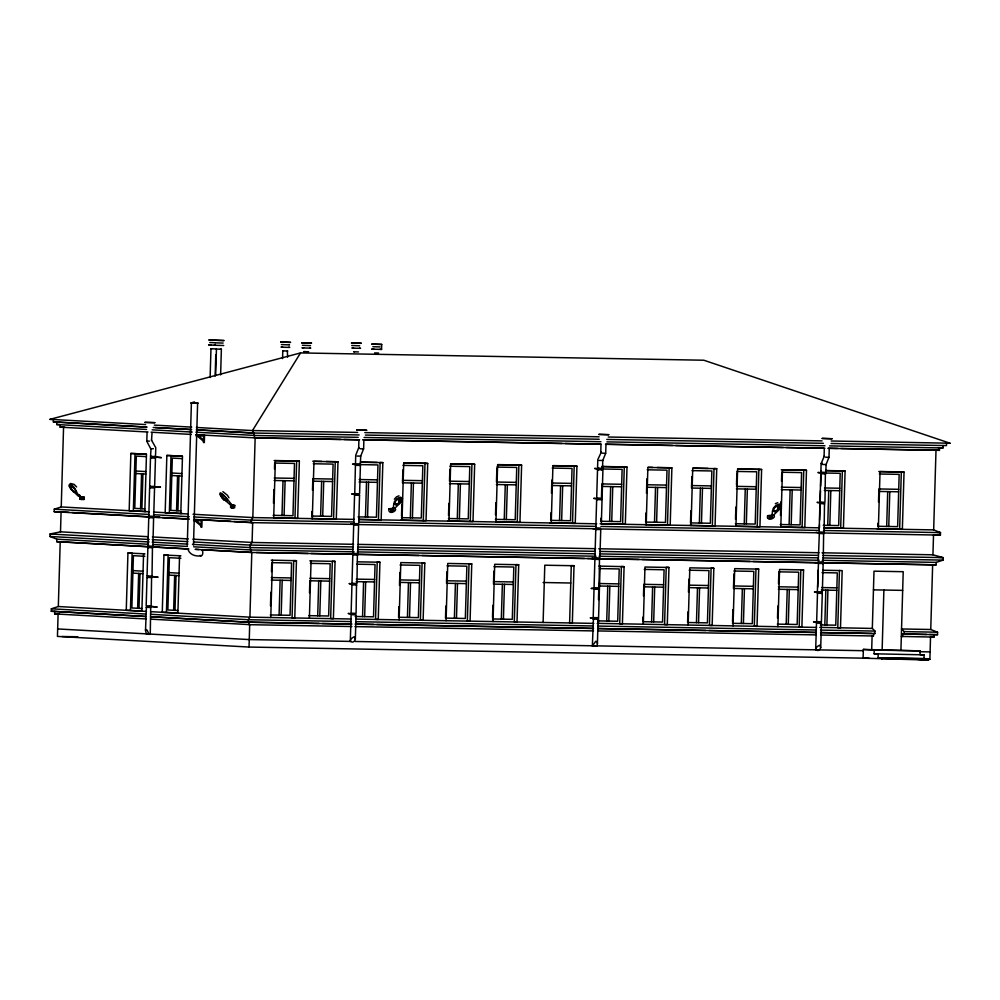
<?xml version="1.0" encoding="UTF-8"?>
<svg xmlns="http://www.w3.org/2000/svg" width="1000" height="1000" viewBox="0 0 1000 1000"><rect width="100%" height="100%" fill="white"/><g stroke="black" fill="none" stroke-linecap="round" stroke-linejoin="round"><path stroke-width="1.5" d="M148.55 544.275L56.837 539.188L50.025 536.475L50.1 533.987L60.5 531.838L147.738 536.675M147.1 427.137L53.375 421.938L53.45 419.45M145.912 616.538L51.288 611.287L51.35 608.8L58.325 606.525L146.475 611.425M148.825 516.938L54.2 511.688L54.275 509.2L61.238 506.938L149.162 511.812M146.55 429.45L56.75 424.538L56.812 422.05L146.1 427.013M146.363 618.975L54.65 613.888L54.725 611.4M148.475 546.775L56.762 541.675L56.837 539.188M148.012 432.025L60.113 427.15L60.188 424.65M58.1 614L57.45 636.413L249.037 647.05L869.225 658.275M58.325 606.525L60.213 541.788L149 546.725M60.5 531.838L61.087 511.912L68.875 512.35M61.238 506.938L63.562 427.262M83.912 499.462L79.75 499.237L79.825 496.75L83.975 496.975L83.8 499.462L83.975 496.975M81.562 499.338C82.762 494.875 79.287 498.013 81.388 499.312M81.737 496.85C82.837 501.375 79.662 498.088 81.8 496.925M82.075 499.363L82.15 496.875C79.513 495.737 79.262 500.2 82 499.375L82.487 496.887L82.413 499.387L80.712 499.275L80.8 497M130.438 610.375L132.113 553.112L127.938 553.038L126.263 610.3L141.8 611.013M146.387 454.15L130.85 453.438L129.175 510.7L146.125 511.488M133.35 510.788L135.025 453.512M137.637 608.288L138.663 573.425M140.55 508.688L141.575 473.825M139 608.362L140.013 573.5M141.912 508.762L142.925 473.9M147.062 432.425L146.812 441.3L150.762 448.85L153.387 448.688M141.888 611.175L143.562 553.9M144.8 511.575L146.475 454.3L130.85 453.438M150.7 607.4L150.262 634.338L146.475 634.175L145.5 630.65L146.4 607.288M151.575 577.525L151.15 605.938L148.787 605.913L146.175 605.8L147 577.413L147.637 577.4M152.45 547.65L152.025 576.062L149.662 576.038L147.05 575.925L147.875 547.537L148.512 547.525M153.6 517.788L152.887 546.188L149.887 546.138L147.925 546.05L148.75 517.663L149.388 517.65M149.738 487.8L154.55 487.925L153.713 516.312L148.8 516.163L149.625 487.775L150.262 487.762M154.65 457.987L155.475 458.038L154.637 486.425L151.637 486.388L149.662 486.287L150.5 457.9L151.625 457.9M151.425 440.012L155.775 447.688L155.512 456.55L150.538 456.413L151.037 448.562M152.037 432.575L151.55 440.425M166.438 612.375L168.113 555.112L163.938 555.037L162.262 612.3L177.8 613.013M182.387 456.138L166.85 455.438L165.175 512.7L182.138 513.488M169.35 512.775L171.025 455.513M173.65 610.288L174.662 575.425M176.562 510.688L177.575 475.825M175 610.363L176.025 575.5M177.925 510.763L178.938 475.9M177.887 613.162L179.562 555.9M180.8 513.575L182.475 456.3L166.85 455.438M187.25 545.15L191.4 403.05L192.812 403.05M193.475 544.975L197.613 403.225L195.475 403.212M210.125 377.488L210.963 348.762L211.6 348.75M215.15 376.112L215.763 354.95M215.65 374.762L216.45 349.05L221.375 349.2L220.625 374.9M232.8 507.738L232.862 505.238M234.8 505.35L234.625 507.837L230.575 507.612L230.65 505.125L234.7 505.35M359.162 434.95L253.113 433.025L253.188 430.538M351.3 624.087L248.3 622.225L248.375 619.725L249.913 617.163L251.8 552.425L201.962 549.663M354.038 524.388L251.225 522.625L251.287 520.138L252.825 517.575L255.15 437.887L195.825 434.675M151.1 616.75L249.037 622.188L248.962 624.675L351.863 626.538M354.062 554.325L251.075 552.463L249.838 545.075L252.087 542.463L252.675 522.55L233.988 521.512M249.037 647.05L249.688 624.637L150.838 619.15M270.487 605.85L270.887 592.212M271.488 571.613L271.75 562.65L291.575 563.013L290.05 615.3L270.225 614.938M273.488 503.225L273.888 489.575M274.488 469.038L274.662 463.062L294.488 463.413L292.962 515.7L273.137 515.35M270.775 617.537L272.45 560.275M273.688 517.95L275.363 460.675L299.363 461.112L297.688 518.387L273.975 517.85M282.562 358.575L282.787 350.875L283.425 350.863M279.088 615.1L280.113 580.237M282 515.5L283.025 480.65M287.587 357.175L287.362 350.988M281.175 615.138L282.2 580.275M284.088 515.538L285.113 480.688M294.975 518.225L296.65 460.962L274.15 460.55M296.45 560.712L294.775 617.975L292.062 617.825L293.738 560.562L296.45 560.712L271.238 560.15M309.488 592.9L309.85 580.775L329.675 581.138M311.875 511.5L311.737 516.038L331.562 516.4L333.1 464.113L313.275 463.75M312.488 490.275L312.838 478.7L332.663 479.05M309.387 618.237L311.062 560.975M312.3 518.65L313.975 461.375L337.975 461.812L336.3 519.087L311.075 518.525M317.7 615.8L318.712 580.938M320.613 516.2L321.625 481.35M319.788 615.837L320.8 580.975M322.7 516.237L323.713 481.388M333.575 518.925L335.25 461.662L326.25 461.5M335.062 561.413L333.387 618.675L330.662 618.525L332.337 561.263L335.062 561.413L309.837 560.85M350.288 641.587L351.125 614.688L356.05 614.837L355.325 639.237C353.663 645.212 346.062 640.462 354.275 636.75L355.325 639.237M356.512 584.925L356.087 613.337L353.738 613.312L351.112 613.2L351.95 584.812L352.575 584.8M357.388 555.037L356.962 583.462L354.613 583.438L351.987 583.312L352.825 554.938L353.45 554.925M353.812 525.075L358.612 525.2L357.788 553.587L352.863 553.438L353.688 525.05L354.325 525.037M358.713 495.262L359.538 495.312L358.713 523.7L356.362 523.675L353.738 523.562L354.562 495.175L355.7 495.175M354.725 493.7L355.438 465.3L360.412 465.438L359.588 493.825L354.663 493.675L355.737 493.675M358.9 440.05L358.675 447.9L359.312 447.537M358.725 447.738L355.737 455.213L355.487 463.8L360.412 463.95L360.688 456.112L357.075 456.05M363.875 440.188L363.625 448.787L360.637 456.275M362.562 616.613L363.587 581.75M365.475 517.013L366.5 482.163M364.65 616.65L365.675 581.788M367.562 517.05L368.587 482.2M373.888 349.113L371.637 349.125L381.562 349.412L381.712 344.425L371.788 344.15L381.712 344.425M378.45 519.738L380.125 462.475L382.837 462.625L381.163 519.9L358.95 519.388M379.925 562.225L378.25 619.487L375.538 619.338L377.212 562.075L379.925 562.225L357.425 561.812M391.538 511.362L391.613 508.875L392.525 510.175L391.125 511.35L391.2 508.862L392.075 510.487L391.575 511.337L391.688 508.875M392.163 511.375C393.363 503.7 392.887 516.638 392.312 508.888M398.875 606.65L398.562 617.263L418.387 617.625L419.913 565.337L400.087 564.975M399.487 585.438L399.875 572.45M401.525 516.15L401.875 504.025M402.875 469.862L402.5 482.812L422.325 483.175M399.125 619.862L400.8 562.6L424.8 563.038L423.125 620.3L420.4 620.15L422.075 562.888L424.8 563.038M402.038 520.275L403.713 463L427.713 463.438L426.037 520.712L400.812 520.15M407.438 617.425L408.45 582.562M410.35 517.825L411.362 482.975M409.513 617.463L410.538 582.6M412.438 517.863L413.45 483.013M423.312 520.55L424.988 463.288L403.988 462.912M445.875 605.988L445.513 618.112L465.337 618.475L466.875 566.188L447.05 565.825M446.875 571.8L446.538 583.263L466.362 583.612M448.525 515.487L448.875 503.363M449.875 469.225L449.525 481.175L469.35 481.525M446.075 620.712L447.75 563.45L471.75 563.888L470.075 621.15L467.362 621L469.038 563.737L471.75 563.888M448.988 521.125L450.662 463.85L474.663 464.288L472.987 521.562L447.775 521M454.387 618.275L455.412 583.413M457.3 518.675L458.325 483.825M456.475 618.312L457.488 583.45M459.387 518.713L460.412 483.862M470.275 521.4L471.95 464.137L450.95 463.762M492.512 617.45L492.875 605.325M493.875 571.163L493.488 584.113L513.312 584.462M495.513 514.825L495.875 502.7M496.875 468.575L496.475 482.025L516.3 482.375M493.025 621.562L494.7 564.3L518.7 564.738L517.025 622L514.312 621.85L515.988 564.587L518.7 564.738M495.938 521.975L497.625 464.7L521.613 465.138L519.938 522.413L496.225 521.875M501.337 619.125L502.362 584.263M504.25 519.525L505.275 484.675M503.425 619.163L504.45 584.3M506.337 519.562L507.362 484.712M517.225 522.263L518.9 464.988L497.9 464.613M543.112 622.475L544.788 565.212L574.012 565.737L572.337 623L569.612 622.85L571.287 565.588L574.012 565.737M550.913 512.788L550.688 520.375L570.513 520.725L572.038 468.438L552.212 468.088M551.487 493.088L551.862 480.037M551.25 522.975L552.925 465.712L576.925 466.138L575.25 523.413L550.025 522.85M559.562 520.538L560.575 485.675M561.65 520.575L562.663 485.712M572.525 523.263L574.2 465.988L553.2 465.613M592.413 645.962L596.938 646.075L597.413 643.612L597.2 641.812L595.763 641.287L592.362 645.962L593.413 619.062M597.35 617.663L598.112 617.737L593.188 617.587L594.025 589.2L594.663 589.188M599.475 559.425L599.038 587.837L596.688 587.825L594.062 587.7L594.9 559.312L595.538 559.3M595.775 529.438L600.75 529.575L599.862 557.975L594.938 557.825L595.775 529.438L596.4 529.425M600.388 528.05L595.812 527.95L596.65 499.562L597.275 499.55M601.55 498.188L596.688 498.062L597.525 469.688L598.65 469.675M599.15 460.425L602.762 460.5L602.537 468.325L597.562 468.188L597.812 459.6L601.4 451.925M600.975 444.438L600.8 452.113M598.475 599.65L598.875 586.013L618.7 586.375M600.862 518.25L600.775 521.275L620.6 521.638L622.125 469.35L602.3 468.988M601.487 497.025L601.862 483.925L621.688 484.288M597.413 643.612L598.125 619.212L597.3 619.163M598.413 623.475L600.087 566.213M605.95 444.575L605.7 453.175L602.712 460.662M606.725 621.038L607.75 586.175M609.637 521.438L610.662 486.575M608.812 621.075L609.837 586.213M611.725 521.475L612.75 486.613M624.288 466.9L627 467.05L625.325 524.312L622.612 524.163L624.288 466.9L601.788 466.488M624.087 566.65L622.413 623.913L619.7 623.763L621.375 566.487L624.087 566.65L598.875 566.087M642.862 617.137L642.725 621.688L662.55 622.05L664.087 569.763L644.262 569.4M643.487 595.925L643.825 584.338L663.65 584.7M645.913 513L645.638 522.087L665.462 522.45L667 470.163L647.175 469.8M646.488 493.3L646.912 478.762M643.288 624.288L644.963 567.025L668.962 567.463L667.288 624.725L664.562 624.575L666.237 567.3L668.962 567.463M646.2 524.7L647.875 467.425L671.875 467.863L670.2 525.125L644.987 524.575M651.6 621.85L652.613 586.987M654.513 522.25L655.525 487.388M653.688 621.888L654.7 587.025M656.6 522.288L657.613 487.425M667.475 524.975L669.163 467.713L657.163 467.488M687.913 611.888L687.6 622.5L707.425 622.863L708.95 570.575L689.125 570.212M688.487 592.188L688.863 579.175M690.863 510.775L690.512 522.9L710.337 523.263L711.862 470.975L692.038 470.613M691.862 476.587L691.525 488.05L711.35 488.4M688.15 625.1L689.825 567.837L713.825 568.275L712.15 625.538L709.438 625.388L711.112 568.112L713.825 568.275M691.062 525.513L692.738 468.237L716.737 468.675L715.062 525.938L689.85 525.388M696.462 622.663L697.487 587.8M699.375 523.062L700.4 488.2M698.55 622.7L699.575 587.837M701.462 523.1L702.487 488.237M712.35 525.788L714.025 468.525L716.737 468.675M732.513 621.8L732.862 609.675M733.913 574.012L733.487 588.45L753.312 588.812M735.512 519.175L735.863 507.05M736.513 484.875L736.862 472.925M733.025 625.913L734.7 568.65L758.7 569.087L757.025 626.35L754.3 626.2L755.975 568.925L758.7 569.087M735.938 526.325L737.613 469.05L761.612 469.487L759.938 526.75L736.213 526.225M741.338 623.475L742.35 588.612M744.25 523.875L745.263 489.012M743.425 623.513L744.438 588.65M746.338 523.913L747.35 489.05M757.212 526.6L758.888 469.338L737.887 468.95M767.537 518.175L767.613 515.688C783.363 513.075 766.475 524.85 767.675 515.688M770.375 518.225L770.387 515.737L770.163 518.225M777.513 618.062L777.862 605.938M778.512 583.787L778.863 571.838L798.688 572.2L797.163 624.487L777.337 624.125M780.512 515.438L780.913 501.8M781.513 481.2L781.775 472.238L801.6 472.6L800.075 524.888L780.25 524.525M777.887 626.725L779.562 569.462L803.562 569.9L801.888 627.163L799.175 627.013L800.85 569.738L803.562 569.9M780.8 527.137L782.475 469.862L806.475 470.3L804.8 527.562L781.087 527.038M786.2 624.288L787.225 589.425M789.112 524.688L790.138 489.825M788.288 624.325L789.312 589.462M791.2 524.725L792.225 489.862M802.087 527.413L803.763 470.15L781.263 469.738M816.15 532.25L818.85 532.9M815.662 650.013L816.5 623.112L821.425 623.263L820.713 647.663C819 653.637 811.438 648.913 819.65 645.175L820.713 647.663M818.462 563.35L817.362 591.75L820.625 591.875L822.337 591.888L823.162 563.5L822.35 563.45M823.637 533.587L823.213 562.013L820.863 561.987L818.238 561.862L819.338 533.475M824.513 503.713L824.087 532.125L821.737 532.1L819.112 531.987L819.938 503.6L820.575 503.587M825.387 473.837L824.963 502.25L822.613 502.225L819.987 502.113L820.812 473.725L821.45 473.713M822.45 464.475L826.062 464.538L825.837 472.375L820.863 472.238L821.112 463.65L824.325 456.037M816.675 621.237L817.487 593.375M817.675 587.188L818.175 570.163M819.5 524.738L819.412 527.825L601.337 523.888L603.013 466.613L627 467.05M819.638 520.087L820.5 490.688M820.638 486.037L821.087 470.562M824.275 448.475L824.1 456.163M816.612 621.638L821.413 621.775L822.3 593.387L821.475 593.325M829.25 448.625L829 457.225L826.012 464.7M824.812 624.987L825.825 590.125M827.725 525.388L828.737 490.525M826.9 625.025L827.913 590.163M829.812 525.425L830.825 490.562M839.45 570.438L837.775 627.712L840.5 627.863L842.175 570.588L822.675 570.237M842.362 470.85L845.088 471L843.413 528.263L840.688 528.112L842.362 470.85L825.863 470.55M863.35 649.45L863.1 658.162L928.037 660.05L928.075 658.812L924 658.587L878.088 657.75L878.188 654.013L874.112 653.787L874.225 650.05L863.35 649.45L920.138 650.888L920.025 654.625L924.1 654.85L924 658.587M871.7 649.6L872.1 635.913L873.462 635.988L873.538 633.488L874.887 633.562L874.963 631.075L872.325 628.438L819.775 627.388M872.325 628.438L874 571.175L903.213 571.7L900.925 650.125M877.9 523.263L877.812 526.3L897.638 526.65L899.163 474.363L879.338 474.012M878.512 502.05L878.9 488.95L898.725 489.312M878.363 528.9L880.037 471.625L904.038 472.062L902.362 529.338L877.15 528.775M882.138 649.788L883.888 590.037M882.125 659.225L882.163 657.975L878.088 657.75M886.675 526.462L887.7 491.6M888.763 526.5L889.788 491.637M899.65 529.188L901.325 471.912L878.825 471.512M926.6 634.45L902.75 634.025L902.675 636.512L901.325 636.438L933.988 637.075L934.05 634.587L929.587 634.513M904.112 634.1L904.188 631.613L901.538 628.962L930.75 629.5L937.575 632.212L937.5 634.7L902.75 634.025M923.913 659.262L929.875 659.375L930.537 636.962M930.75 629.5L932.65 564.763L821.775 562.75M822.262 560.325L936.162 562.388L943.125 560.112L943.2 557.625L932.938 554.8L933.525 534.875M823.487 532.987L940.413 535.112L940.487 532.612L933.662 529.9L936 450.225L840.888 448.5M822.188 562.812L936.1 564.875L936.162 562.388M827.987 448.312L939.45 450.337L939.513 447.85M829.538 445.9L942.962 447.962L943.037 445.475M946.55 443.088L946.488 445.588L831.075 443.488M771.3 517.025L769.887 518.212L769.963 515.725L771.125 516.138L770.662 517.062M396.062 504.9L397.863 504.1L399.55 501.25L400.125 498.05L401.4 499.087L400.75 501.525L398.537 503.925L396.062 504.9L394.787 503.862L395.45 501.425L397.663 499.012L400.125 498.05M774.837 511.763L776.625 510.962L778.312 508.113L778.9 504.9L780.175 505.938L779.513 508.375L777.3 510.788L774.837 511.763L773.55 510.725L774.212 508.288L776.425 505.875L778.9 504.9M230.087 504.6L221.537 497.2L219.737 494.212L220.275 492.825C223.312 493.113 234.675 507.725 229.963 504.3M401.4 499.087L397.975 504.062L394.787 503.862M780.175 505.938L776.75 510.913L773.55 510.725M145.463 629.875C147.6 627.863 147.975 634.963 150.262 634.338M69.8 486.35L70.188 485.375L74.775 489.05L76.287 491.562L75.9 492.55L71.675 490.1L69.8 486.35L71.312 488.862M70.812 488.675L70.188 485.375M220.625 494.725L221.012 493.75L225.6 497.425L227.113 499.938L226.725 500.913L222.5 498.462L220.625 494.725L222.138 497.238L226.725 500.913M227.113 499.938L224.062 499.925L221.663 497L223.062 494.862M79.225 495.5L79.588 495.25M76.287 491.562L73.238 491.562L70.938 488.675L72.237 486.488M196.388 427.463L252.463 430.575L300.538 352.925L703.825 360.225L950 443.212L831.15 441M80.125 495.975C76.975 496.262 75.275 484.338 69.45 484.45L68.913 485.85L70.713 488.825L78.362 496.175L79.638 495.875M230.675 503.787L229.75 504.25M79.112 495.863L79.737 495.15M229.938 504.237L230.562 503.525M394.338 499.212L396.55 496.8L399.012 495.838M147.088 441.012L149.438 441.15M363.562 448.963L360.012 448.725M605.65 453.338L602.087 453.113M828.95 457.388L825.387 457.15M821.162 463.475L822.25 463.263M231.875 505.25C228.188 506.65 235.3 510.2 233.312 505.262L232.55 505.238M232.288 505.275L231.475 506.463L232.213 507.675M232.625 505.288L231.812 506.488L232.55 507.7M194.5 401.887L190.775 403.038L192.2 403.038M393.75 507.475L393.512 508.363M772.1 514.688L772.712 514.525M775.325 503.663L777.788 502.7M145.638 424.562L50 419.338L300.538 352.925M215.888 348.913L210.963 348.762M287.762 351.012L282.787 350.875M150.538 456.413L151.675 456.4M155.475 458.038L150.5 457.9M149.662 486.287L150.3 486.275M360.412 463.95L359.637 463.888M148.8 516.163L149.425 516.15M153.675 517.812L148.75 517.663M359.487 495.325L354.562 495.175M147.925 546.05L148.55 546.038M152.8 547.688L147.875 547.537M597.562 468.188L598.688 468.188M353.738 523.562L354.375 523.55M147.05 575.925L147.675 575.913M151.975 577.562L147 577.413M596.688 498.062L597.325 498.05M601.575 499.712L596.763 499.575M352.863 553.438L353.5 553.425M357.788 555.075L352.825 554.938M820.863 472.238L821.5 472.225M825.738 473.875L820.812 473.725M151.05 607.45L146.125 607.3M595.812 527.95L596.45 527.938M351.987 583.312L352.625 583.3M356.863 584.963L351.95 584.812M819.987 502.113L820.625 502.1M824.862 503.75L820.062 503.625M594.938 557.825L595.575 557.812M599.825 559.462L594.9 559.312M823.988 533.638L819.075 533.488M823.112 563.513L818.2 563.362M598.075 619.225L593.15 619.075M822.3 593.387L817.588 593.225M821.413 621.775L820.638 621.712M73.112 491.55L75.9 492.55M223.938 499.925L224.675 499.8M80.775 496.863L82.075 496.887M70.325 483.462L74.1 484.375L76.625 486.938M393.5 507.388L393.825 507.975M393.288 507.65L393.462 508.525M281.388 344.562L288.863 344.875M289.538 344.875L289.288 344.787M302.387 345.3L309.85 345.613M310.525 345.613L310.275 345.525M223.137 343.062L215.25 342.837M215.3 345.238L214.137 345.238L223.725 345.513M304.413 351.6L303.788 351.613L308.637 351.737M354.263 351.788L353.625 351.8L358.488 351.925M374.637 352.925L378.587 353.038M196.825 403.237L198.238 403.25L197.113 403.188M359.688 345.8L351.737 345.513M380.075 346.925L372.85 346.712M210.85 344.95L208.6 344.95L215.1 345.225M282.675 347.062C275.462 347.025 294.35 347.638 288.712 347.238M353.512 347.987C346.112 347.95 365.138 348.562 359.55 348.175M303.663 347.8C296.262 347.762 315.3 348.375 309.7 347.975M50 419.338L53.1 419.387M53.375 421.938L58.05 422.025M56.75 424.538L59.85 424.6M252.463 430.575L357.675 432.425M364.812 432.612L599.087 436.8M608.25 437.013L822.038 440.887M60.113 427.15L64.763 427.225M365.4 435.062L599.212 439.237M606.8 439.438L823.388 443.3M358.212 437.325L253.762 435.475L253.837 432.987L196.887 429.825M364.087 437.475L600.9 441.712M606.925 441.875L824.963 445.775M196.188 434.938L204.537 435.087L204.325 442.55L203.487 442.537L203.675 436.062L196.163 435.925M255.15 437.887L340.913 439.45M344.038 439.5L359.625 439.787L254.425 437.925L254.5 435.438L195.9 432.188M562.1 443.45L362.75 439.837L600.825 444.2M565.212 443.512L601.025 444.162M605.7 444.237L672.65 445.45M675.763 445.513L783.213 447.463M786.325 447.512L823.725 448.188M828.413 448.275L837.763 448.45M605.5 444.288L824.9 448.263M312.75 461.25L321.75 461.413M360.625 462.125L377.125 462.425M648.162 467.325L652.663 467.413M693.025 468.137L708.025 468.413M360.337 462.225L382.837 462.625M825.588 470.65L845.088 471M359.663 464.6L377.962 464.925L376.438 517.212L358.088 516.888M403 465.375L422.825 465.737L421.3 518.025L401.475 517.675M449.963 466.238L469.787 466.587L468.25 518.875L448.425 518.525M496.912 467.088L516.737 467.438L515.212 519.725L495.387 519.375M736.912 471.425L756.737 471.788L755.2 524.075L735.375 523.713M824.963 473.025L840.212 473.3L838.675 525.588L823.288 525.312M274.225 478L294.05 478.35M359.225 479.538L377.525 479.862M402.562 480.325L422.4 480.675M551.775 483.025L571.6 483.387M646.737 484.738L666.562 485.1M691.6 485.55L711.425 485.913M736.475 486.362L756.3 486.725M781.338 487.175L801.162 487.537M824.525 487.962L839.775 488.237M274.15 480.487L293.975 480.85M312.762 481.188L332.587 481.55M359.1 482.025L377.45 482.362M449.45 483.663L469.275 484.025M496.4 484.513L516.225 484.875M551.712 485.513L571.538 485.875M601.788 486.425L621.613 486.775M646.663 487.238L666.488 487.587M736.4 488.862L756.225 489.212M781.263 489.675L801.087 490.025M824.312 490.45L839.7 490.725M878.825 491.438L898.65 491.8M154.225 486.887L160.487 487L154.213 487.388M231.875 505.2L232.562 505.225M391.9 510.2L392.475 510.15M54.2 511.688L61.9 511.825M600.112 523.763L622.612 524.163M824.188 527.812L840.688 528.112M354.188 519.4L252.825 517.575L193.062 514.25M358.663 519.487L596.725 523.8M823.913 527.913L933.662 529.9M153.35 516.775L159.613 516.888M153.338 517.275L159.6 517.388M353.85 521.987L251.287 520.138L193.888 516.95M359.812 522.1L596.3 526.388M600.913 526.462L819.137 530.413M823.55 530.5L940.487 532.612L937.387 532.45M359.738 524.587L596.587 528.775M600.837 528.962L819.262 532.812M53.212 534.038L50.1 533.987L149.188 539.487M353.6 544.312L252.087 542.463L192.9 539.188M358.275 544.388L595.638 548.688M598.763 548.75L818.95 552.737M822.062 552.788L932.938 554.8M352.9 546.938L249.838 545.075L194.1 541.975M357.587 547.025L594.963 551.325M599.637 551.413L818.275 555.363M822.962 555.45L943.2 557.625M56.762 541.675L59.887 541.737M352.825 549.425L249.762 547.562L192.475 544.375M357.512 549.513L594.888 553.812M599.575 553.9L818.2 557.85M822.887 557.938L943.125 560.112M152.475 546.65L158.737 546.763L152.463 547.15M354.137 551.838L251.15 549.975L193.637 546.788M357.25 551.9L596 556.225M599.113 556.275L819.137 560.262M256.488 552.513L308.012 553.45M311.137 553.5L353.3 554.263M357.987 554.35L418.888 555.45M422.013 555.513L584.412 558.45M587.537 558.513L595.35 558.65M600.037 558.737L639.075 559.438M642.2 559.5L749.95 561.45M753.062 561.512L818.65 562.7M357.188 554.388L595.925 558.713M599.05 558.763L819.062 562.75M201 555.837C196.075 556.587 190.275 555.075 188.225 550.087M310.35 563.35L330.175 563.713L328.65 616L308.825 615.638M356.75 564.188L375.05 564.525L373.525 616.812L355.175 616.475M494 566.675L513.825 567.038L512.3 619.325L492.475 618.962M599.388 568.587L619.212 568.95L617.688 621.237L597.863 620.875M734 571.025L753.825 571.388L752.288 623.675L732.463 623.312M822.05 572.625L837.3 572.9L835.763 625.188L820.375 624.9M271.312 577.587L291.137 577.95M309.913 578.288L329.75 578.65M356.312 579.125L374.613 579.462M399.65 579.913L419.475 580.275M446.613 580.763L466.438 581.125M493.562 581.613L513.387 581.975M543.1 582.513L570.775 583.013M598.95 583.525L618.775 583.888M688.688 585.15L708.512 585.513M733.562 585.962L753.388 586.325M778.425 586.775L798.25 587.137M821.612 587.562L836.862 587.837M873.45 589.85L902.663 590.375M271.238 580.087L291.062 580.438M356.188 581.625L374.538 581.95M399.588 582.4L419.412 582.762M643.75 586.825L663.575 587.188M688.612 587.638L708.438 588M778.35 589.263L798.175 589.625M821.4 590.05L836.787 590.325M51.288 611.287L55.9 611.362M351.275 619L249.913 617.163L151.062 611.675M355.75 619.087L593.812 623.387M597.2 623.35L816.5 627.425M54.65 613.888L59.2 613.975M351.375 621.6L248.375 619.725L150.638 614.3M356.062 621.675L593.263 625.975M597.95 626.062L816.225 630.013M820.638 630.1L874.963 631.075M904.188 631.613L937.575 632.212M249.037 622.188L319.188 623.45M322.312 623.513L351.925 624.05M355.05 624.1L373.75 624.438M376.875 624.5L593.575 628.425M598.25 628.513L705.825 630.45M708.95 630.513L816.25 632.45M820.713 632.537L872.025 633.462M355.988 624.175L593.188 628.462M597.875 628.55L816.15 632.5M820.575 632.587L874.887 633.562M354.975 626.587L593.5 630.913M598.038 630.938L816.275 634.9M820.638 635.025L873.462 635.988M874.225 650.05L920.138 650.888M350.562 641.413L249.25 639.575L57.663 628.938M355.238 641.488L863.312 650.7M919.663 651.712L930.1 651.9M62.125 636.5L77.737 636.775M874.112 653.787L924.1 654.85M882.163 657.975L928.075 658.812M881.462 658.5L898.3 658.8M192.475 403.025L193.55 403.062M196.55 403.25L192.013 403.113M213.438 340.025L208.75 339.975L224.112 340.562L213.975 340.213M215.05 342.725L209.812 342.537M194.713 403.212L192.812 403.15M195.15 403.1L196.2 403.137M195.925 403.137L197 403.162M379.925 349.3L381.562 349.412M220.55 349.15L221.375 349.2M196.588 403.162L197.638 403.2M192.425 403.113L191.55 403.075M601.712 468.275L602.537 468.325M601.675 469.775L602.487 469.825L597.525 469.688M359.588 465.387L360.412 465.438M154.688 456.5L155.512 456.55M822.387 561.95L823.213 562.013M821.513 591.838L822.337 591.888M820.6 623.212L821.425 623.263M150.325 605.887L151.15 605.938M946.888 443.038L950 443.212M938.312 447.7L942.962 447.962M934.775 450.075L939.45 450.337M154.35 425.125L191.725 427.125M155.325 427.525L190.738 429.487M153.238 427.488L191.65 429.613M196.262 429.875L253.113 433.025M152.175 429.837L192.2 432.062M901.325 471.912L904.038 472.062M151.1 432.2L191.2 434.425M803.763 470.15L806.475 470.3M758.888 469.338L761.612 469.487M821.975 472.725L817.9 472.5L821.963 473.225M669.163 467.713L671.875 467.863M574.2 465.988L576.925 466.138M598.675 468.675L594.6 468.45L598.663 469.175M518.9 464.988L521.613 465.138M471.95 464.137L474.663 464.288M424.988 463.288L427.713 463.438M335.25 461.662L337.975 461.812M296.65 460.962L299.363 461.112M355.238 464.225L352.525 464.075L355.225 464.725M146.35 456.637L136.312 456.075L134.775 508.363L144.8 508.925M182.35 458.638L172.312 458.075L170.787 510.363L180.812 510.925M821.1 502.6L817.025 502.375L821.087 503.1M135.875 471.025L145.912 471.575M171.875 473.013L181.912 473.575M597.8 498.562L593.725 498.338L597.788 499.062M135.8 473.512L145.812 474.062M171.8 475.513L181.825 476.062M355.725 494.175L351.65 493.95L355.712 494.675M934.212 534.763L940.413 535.112M392.762 508.888L393.675 510.188L392.688 511.388M592.837 528.713L596.912 528.938M153.537 512.062L188.463 514M354.85 524.05L350.775 523.825L354.837 524.55M938.562 557.375L941.65 557.537M54.275 509.2L148.9 514.45M153.562 514.712L189.237 516.688M71.988 512.525L149.875 516.838M152.988 517.013L159.213 517.362M162.338 517.537L188.812 519M201.275 519.7L230.875 521.337M153.488 517.2L189.163 519.175M193.825 519.438L251.225 522.625M932.987 564.7L936.1 564.875M815.263 562.638L817.975 562.788M591.975 558.088L596.05 558.312M591.962 558.587L596.038 558.812M152.4 536.938L188.225 538.925M152.287 539.663L187.9 541.638M50.025 536.475L149.113 541.975M152.213 542.15L187.825 544.125M353.975 553.938L349.9 553.713L353.963 554.425M153.212 544.538L187.413 546.438M152.113 546.9L187.938 548.888M195.725 549.312L198.837 549.487M153.138 547.025L188.9 549.012M195.113 549.362L251.075 552.463M127.938 553.038L144.887 553.825M163.938 555.037L180.9 555.812M817.125 592.163L814.4 592.013L817.1 592.663M144.863 556.312L133.4 555.675L131.862 607.962L141.888 608.525M180.875 558.312L169.4 557.675L167.875 609.963L177.887 610.513M593.825 588.125L591.087 588.462L595.163 588.688M132.963 570.612L143 571.175M168.962 572.612L179 573.175M353.1 583.812L349.025 583.587L353.088 584.312M132.887 573.1L142.9 573.663M168.888 575.1L178.912 575.662M816.25 622.038L813.525 621.888L816.225 622.537M934.4 634.525L937.5 634.7M592.95 618L590.225 617.85L592.938 618.5M930.875 636.9L933.988 637.075M350.875 613.612L348.15 613.462L350.85 614.113M51.35 608.8L145.988 614.05M926.762 659.2L929.875 659.375M56.288 611.487L144.887 616.4M150.575 616.8L248.3 622.225M917.788 659.488L928.037 660.05M598.6 589.3L594.025 589.2M772.188 514.837L772.5 515.388L772.925 514.538M231.537 507.638L232.9 507.738L232.975 505.25L231.225 505.825L231.562 507.525M772.525 514.338L772.2 514.65M222.875 491.637L227.45 495.312L228.975 497.825M221.663 497L221.012 493.75M198.688 435.975L203.55 440.1M197.2 435.95L203.525 441.287M196.213 520.625L201.075 524.75M194.725 520.6L201.05 525.95M776.425 505.875L778.188 508.162M397.663 499.012L399.425 501.3M394.075 507.55L393.113 507.65M772.588 514.9L772.087 514.513M201.625 549.75A3.113 1.7 -89 0 1 202.625 554.012A3.113 1.7 -89 0 1 200.162 555.375M150.725 606.413L156.975 607.025L150.725 606.413M151.6 576.525L157.85 577.137L151.6 576.525M155.1 457.013L161.35 457.625L155.1 457.013M193.713 519.587L193.688 520.588L201.2 520.725L201.012 527.2L201.838 527.212L202.062 519.738L193.713 519.587M388.837 508.825C387.938 518.038 404.4 506.125 388.913 508.825M771.012 515.75C770.3 520.925 774.237 516.75 771.012 515.75M393.725 504.312L393.312 508.375L394.675 508.4L401.675 501.538L402.463 498.638L400.65 497.163L397.15 498.537L394.513 501.413L393.725 504.312M772.5 511.163L772.075 515.237L773.45 515.262L780.45 508.4L781.237 505.5L779.412 504.025L775.913 505.4L773.288 508.263L772.5 511.163M280.675 342.075L290.5 342.375L280.675 342.075M301.663 342.8L311.488 343.1L301.663 342.8M351.512 343L361.337 343.3L351.512 343M144.975 422.375L154.825 422.675L144.975 422.375M356.812 430L366.65 430.3L356.812 430M598.888 434.387L608.737 434.688L598.888 434.387M822.188 438.425L832.025 438.738L822.188 438.425"/></g></svg>
